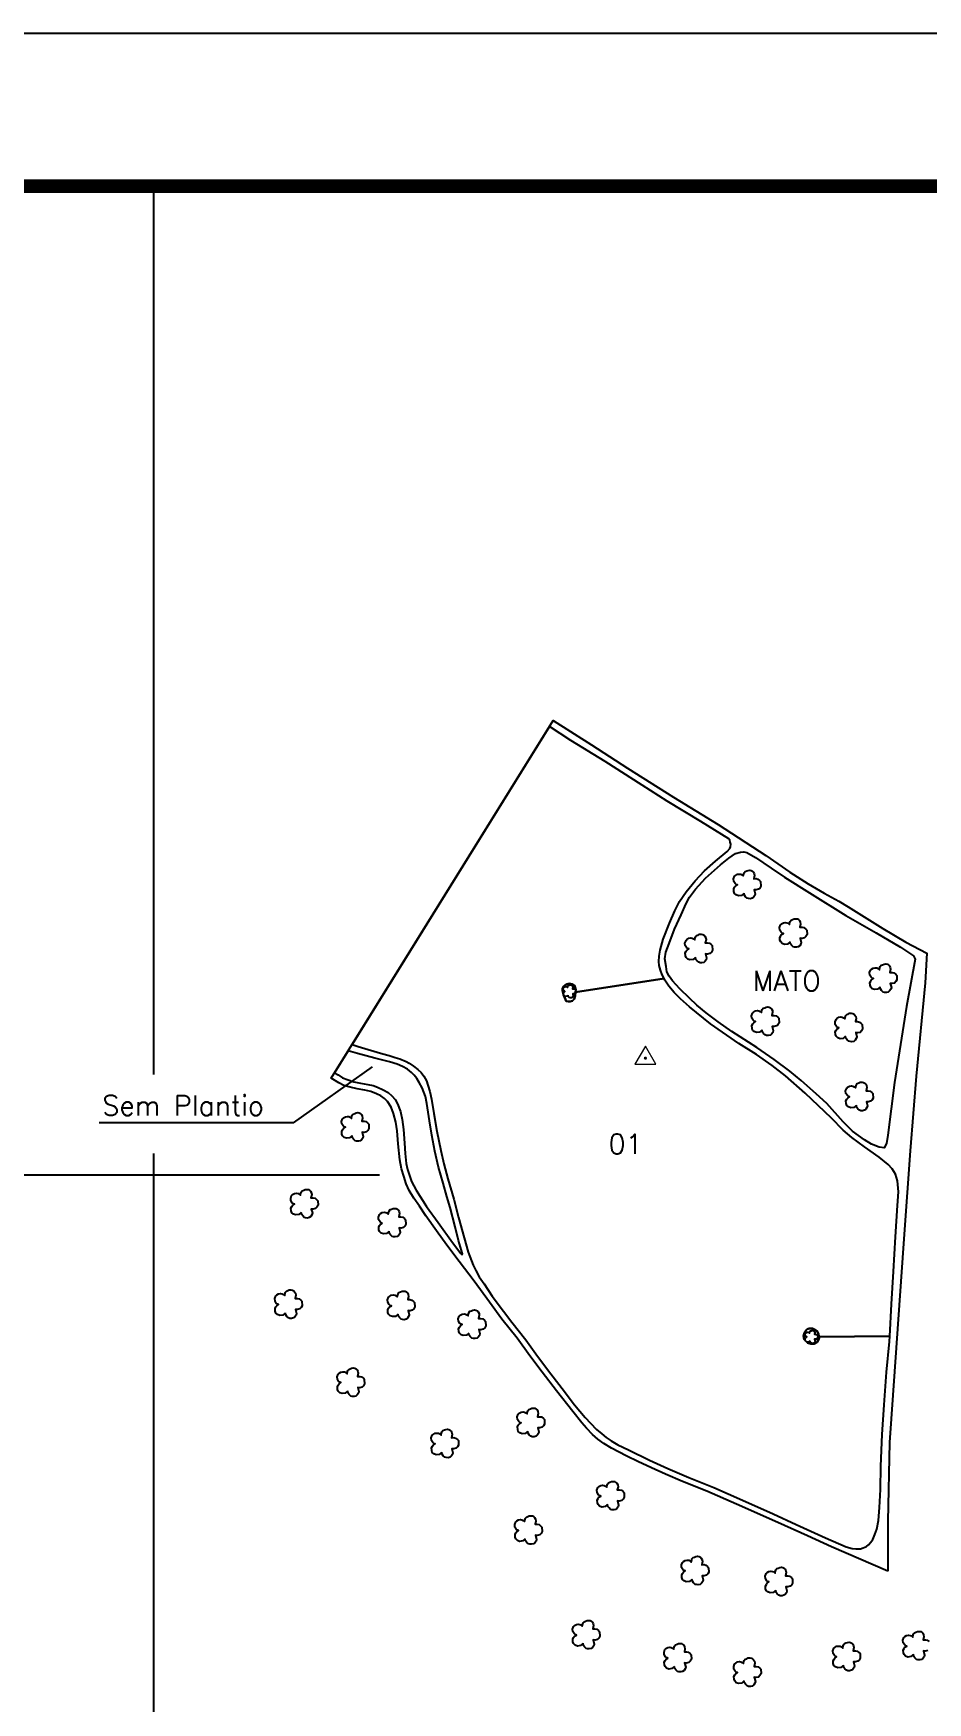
# Model space of a CAD drawing. Extents: x 727942 to 730042, y 7814028 to 7816998.
# Drawn here: x 728571 to 729157, y 7815904 to 7816998 of the extents above; entities that cross this region are included whole.
import ezdxf

# ---------------------------------------------------------------- set-up
doc = ezdxf.new("R2010")
doc.units = 0
doc.header["$MEASUREMENT"] = 0
doc.linetypes.add('CONTINUO', pattern=[0])
doc.linetypes.add('LIN0', pattern=[0])
for name, color, linetype in [('01140001346', 1, 'Continuous'), ('01140001346001', 5, 'Continuous'), ('_SIMBOLO ARVORE', 118, 'Continuous'), ('ARVORES', 3, 'Continuous'), ('MARGEM', 5, 'Continuous'), ('MATO', 3, 'Continuous'), ('SEM PLANTIO', 30, 'Continuous'), ('TEXTO', 7, 'Continuous'), ('TEXTO_NUN_TAL', 7, 'Continuous')]:
    doc.layers.add(name, color=color, linetype=linetype)
doc.layers.add('TEXTO_DIVERSOS', color=7, linetype='Continuous', lineweight=5)
doc.styles.add('Simplex', font='simplex.shx')

msp = doc.modelspace()

# ---------------------------------------------------------------- linework, layer by layer
at = {"color": 8}
for p, q in [((728650, 7816315.9), (728650, 7816897.6)), ((728650, 7814933.3), (728650, 7816264.1)), ((728041.6, 7816250), (728797.8, 7816250))]:
    msp.add_line(p, q, dxfattribs=at)
msp.add_lwpolyline([(728793, 7816320.9), (728741.2, 7816284.2), (728614.3, 7816284.2)])
at = {"layer": '01140001346'}
msp.add_lwpolyline([(729130.5, 7815990.6), (729093.6, 7816006.5), (729077.9, 7816013.6), (729058.6, 7816022.4), (729031.4, 7816034.5), (729012, 7816043), (728996.2, 7816049.3), (728984.9, 7816054), (728975.7, 7816058.3), (728966.8, 7816062.4), (728959.6, 7816065.9), (728954.3, 7816068.6), (728949.7, 7816071.1), (728944.6, 7816074.2), (728940.7, 7816077), (728937.1, 7816080.1), (728933.2, 7816084.1), (728930.1, 7816087.6), (728924.2, 7816095.1), (728913.6, 7816108.6), (728904.3, 7816120.9), (728896.1, 7816131.6), (728887.8, 7816143.1), (728877.8, 7816155.5), (728869.8, 7816166.8), (728859.7, 7816180.5), (728850, 7816193.4), (728841.9, 7816204), (728835, 7816213.5), (728828.1, 7816223.2), (728823.9, 7816229.6), (728820.3, 7816234.8), (728817.2, 7816239.9), (728815.2, 7816244.2), (728813.6, 7816249.3), (728812.2, 7816254.1), (728811.1, 7816260), (728810, 7816270.4), (728809.3, 7816278.8), (728808.4, 7816284.6), (728806.9, 7816290.3), (728805.4, 7816294.5), (728803, 7816298.2), (728801.1, 7816300), (728798.6, 7816301.8), (728795.7, 7816303.2), (728792.1, 7816304.6), (728788.2, 7816305.5), (728783.1, 7816306.3), (728778.6, 7816307.4), (728774.5, 7816308.7), (728771.1, 7816310.4), (728766.1, 7816313.3), (728911.4, 7816547.7), (728936.6, 7816531.7), (728960, 7816516.4), (728990.3, 7816497.4), (729019.5, 7816479.5), (729050.6, 7816459.3), (729066.3, 7816448.4), (729078.4, 7816440.6), (729088.9, 7816434.5), (729098.5, 7816429.4), (729104.6, 7816425.6), (729127.3, 7816411.4), (729142.2, 7816402.4), (729156.1, 7816395.2), (729155, 7816375.8), (729149.1, 7816314.6), (729145.1, 7816265.8), (729141.1, 7816211.3), (729131.7, 7816074.9), (729130.6, 7816023.2)], close=True, dxfattribs=at)
at = {"layer": '01140001346001'}
msp.add_lwpolyline([(729136.9, 7816230), (729137.4, 7816239), (729136.9, 7816246.2), (729135.6, 7816250.6), (729133.3, 7816254), (729130.8, 7816256.8), (729124.8, 7816261.7), (729115.3, 7816268.5), (729106.9, 7816274.6), (729101.2, 7816279.4), (729093.7, 7816287.2), (729076.5, 7816303.6), (729063.6, 7816314.9), (729054.7, 7816321.7), (729044.5, 7816328.8), (729033, 7816336.2), (729014.5, 7816348.9), (729000.7, 7816360.1), (728994.8, 7816365.3), (728990.6, 7816369.4), (728987.1, 7816373.7), (728984.5, 7816377.6), (728984, 7816378.6), (728926.1, 7816369.7), (728925.8, 7816367.3), (728925.2, 7816365.2), (728924, 7816364), (728922.6, 7816363.7), (728921.3, 7816363.6), (728920, 7816363.9), (728919.4, 7816364.9), (728918.2, 7816368), (728917.5, 7816370.5), (728917.6, 7816372.1), (728918.3, 7816373.4), (728920.2, 7816374.9), (728921.9, 7816375.4), (728924.1, 7816374.9), (728925.4, 7816374.1), (728925.9, 7816372.8), (728926.2, 7816371.2), (728926.1, 7816369.9), (728926.1, 7816369.7), (728984, 7816378.6), (728982.8, 7816381.1), (728981.6, 7816384.1), (728980.8, 7816387.2), (728980.6, 7816389.8), (728980.8, 7816393.4), (728981.4, 7816397.3), (728983.5, 7816404.4), (728987.5, 7816414.8), (728991.1, 7816422.9), (728994.2, 7816429), (728998.5, 7816435.5), (729004.3, 7816442.7), (729010.4, 7816449.2), (729017.6, 7816455.6), (729025.3, 7816461.9), (729027.1, 7816463.7), (729027.5, 7816464.9), (729027.7, 7816466.6), (729027.3, 7816468), (729027.1, 7816469.2), (729026.4, 7816470.1), (729008.2, 7816481.5), (728986, 7816494.7), (728969.8, 7816505.2), (728945.4, 7816520.7), (728923.1, 7816534.5), (728909, 7816543.7), (728779.9, 7816335.4), (728783.7, 7816334.1), (728790.3, 7816332.1), (728799.9, 7816329.3), (728804.1, 7816328.2), (728808, 7816327), (728811.1, 7816326), (728815.2, 7816324.4), (728817.2, 7816323.3), (728820.1, 7816321.3), (728822.8, 7816319.1), (728825, 7816317), (728826.8, 7816314.7), (728828.5, 7816311.7), (728829.4, 7816308.9), (728830.6, 7816304.6), (728831.7, 7816299.7), (728833.3, 7816290.3), (728835.2, 7816278.6), (728837.8, 7816266), (728839.8, 7816257.2), (728842.5, 7816247.5), (728846.5, 7816234.1), (728849.5, 7816222.2), (728853.2, 7816208.9), (728855.8, 7816199.4), (728859.1, 7816190.9), (728860.8, 7816187.5), (728863.1, 7816183.2), (728866.2, 7816178.6), (728871.5, 7816170.7), (728878.9, 7816160.8), (728884.3, 7816153.7), (728893.6, 7816142), (728900.1, 7816132.9), (728907.7, 7816122.7), (728917.4, 7816110.1), (728925.5, 7816099.4), (728932.3, 7816091.2), (728935.9, 7816087.4), (728939.9, 7816083.4), (728943.2, 7816080.4), (728946.2, 7816078.1), (728949.3, 7816075.9), (728953.8, 7816073.3), (728960.7, 7816069.9), (728974.5, 7816063.3), (728986.5, 7816057.8), (729000.2, 7816051.9), (729016.7, 7816045.4), (729035.4, 7816037.1), (729055.4, 7816028.1), (729070.6, 7816021), (729089.8, 7816012.3), (729103.3, 7816006.4), (729107.2, 7816005.3), (729109.5, 7816005.1), (729112.6, 7816005.2), (729114.4, 7816005.7), (729116.6, 7816006.7), (729117.8, 7816007.8), (729119.2, 7816009.2), (729120.6, 7816011.3), (729122.1, 7816014.6), (729123.4, 7816018.1), (729124.4, 7816023.8), (729125.1, 7816032.3), (729125.6, 7816044), (729126, 7816059.2), (729126.8, 7816080), (729128.1, 7816099.5), (729129.7, 7816120.8), (729131.6, 7816141), (729131.8, 7816144.5), (729085.5, 7816144.1), (729085.6, 7816143.4), (729085.2, 7816142), (729084.2, 7816140.6), (729082.2, 7816139.4), (729080, 7816139.3), (729078, 7816140), (729075.8, 7816142.3), (729075.2, 7816144.6), (729075.8, 7816146.5), (729077, 7816148.4), (729077.6, 7816149), (729079.1, 7816149.5), (729081.2, 7816149.4), (729082.4, 7816148.9), (729084.2, 7816147.6), (729085.1, 7816145.7), (729085.5, 7816144.1), (729131.8, 7816144.5), (729132.9, 7816165.4), (729134.2, 7816186.7), (729135.5, 7816209.5)], close=True, dxfattribs=at)
at = {"layer": '_SIMBOLO ARVORE', "linetype": 'CONTINUO'}
for points in [[(729036.4, 7816434.4, 0), (729034.8, 7816433.1, 0), (729032.7, 7816432.8, 0), (729031.2, 7816433.4, 0), (729030.2, 7816434.4, 0), (729029.8, 7816435.6, 0), (729029.7, 7816437.3, 0), (729030.2, 7816438.4, 0), (729030.8, 7816439.2, 0), (729032, 7816440, 0), (729031.2, 7816440.2, 0), (729030.5, 7816440.9, 0), (729029.6, 7816442.2, 0), (729029.5, 7816443.9, 0), (729030.1, 7816445.6, 0), (729030.8, 7816446.2, 0), (729032, 7816446.9, 0), (729033.2, 7816447.1, 0), (729034.3, 7816447, 0), (729035.1, 7816446.6, 0), (729035.9, 7816445.8, 0), (729036.2, 7816447.3, 0), (729036.4, 7816447.9, 0), (729037.1, 7816448.7, 0), (729038.1, 7816449.1, 0), (729039, 7816449.5, 0), (729040.1, 7816449.6, 0), (729041.1, 7816449.5, 0), (729041.9, 7816449, 0), (729042.5, 7816448.4, 0), (729043.1, 7816447.3, 0), (729043.3, 7816446.1, 0), (729042.8, 7816444, 0), (729044.3, 7816444.1, 0), (729045.5, 7816443.8, 0), (729046.6, 7816442.9, 0), (729047.2, 7816442.1, 0), (729047.4, 7816439.2, 0), (729046.7, 7816437.9, 0), (729045.8, 7816437.1, 0), (729044.3, 7816436.7, 0), (729043, 7816436.8, 0), (729043.7, 7816434.1, 0), (729043.4, 7816433, 0), (729042.6, 7816431.9, 0), (729041.7, 7816431.2, 0), (729040.5, 7816430.9, 0), (729039.3, 7816431, 0), (729038.4, 7816431.2, 0), (729037.4, 7816432.2, 0), (729036.7, 7816433.2, 0), (729036.4, 7816434.5, 0)], [(729066.5, 7816402.6, 0), (729064.9, 7816401.2, 0), (729062.9, 7816401, 0), (729061.4, 7816401.6, 0), (729060.4, 7816402.6, 0), (729059.9, 7816403.8, 0), (729059.8, 7816405.5, 0), (729060.4, 7816406.6, 0), (729061, 7816407.4, 0), (729062.2, 7816408.2, 0), (729061.4, 7816408.4, 0), (729060.7, 7816409.1, 0), (729059.8, 7816410.4, 0), (729059.6, 7816412.1, 0), (729060.3, 7816413.8, 0), (729060.9, 7816414.4, 0), (729062.1, 7816415.1, 0), (729063.4, 7816415.3, 0), (729064.4, 7816415.1, 0), (729065.2, 7816414.8, 0), (729066.1, 7816414, 0), (729066.4, 7816415.5, 0), (729066.6, 7816416.1, 0), (729067.2, 7816416.9, 0), (729068.2, 7816417.3, 0), (729069.2, 7816417.7, 0), (729070.2, 7816417.8, 0), (729071.3, 7816417.7, 0), (729072.1, 7816417.2, 0), (729072.7, 7816416.6, 0), (729073.2, 7816415.5, 0), (729073.4, 7816414.3, 0), (729072.9, 7816412.2, 0), (729074.4, 7816412.2, 0), (729075.6, 7816412, 0), (729076.8, 7816411, 0), (729077.4, 7816410.3, 0), (729077.6, 7816407.4, 0), (729076.9, 7816406.1, 0), (729075.9, 7816405.3, 0), (729074.5, 7816404.9, 0), (729073.2, 7816405, 0), (729073.8, 7816402.3, 0), (729073.5, 7816401.2, 0), (729072.8, 7816400.1, 0), (729071.9, 7816399.4, 0), (729070.7, 7816399.1, 0), (729069.5, 7816399.2, 0), (729068.6, 7816399.4, 0), (729067.5, 7816400.4, 0), (729066.8, 7816401.3, 0), (729066.6, 7816402.7, 0)], [(729004.6, 7816392.5, 0), (729003, 7816391.1, 0), (729001, 7816390.9, 0), (728999.5, 7816391.4, 0), (728998.5, 7816392.5, 0), (728998, 7816393.6, 0), (728997.9, 7816395.4, 0), (728998.5, 7816396.5, 0), (728999.1, 7816397.3, 0), (729000.3, 7816398.1, 0), (728999.5, 7816398.3, 0), (728998.8, 7816398.9, 0), (728997.9, 7816400.3, 0), (728997.7, 7816401.9, 0), (728998.4, 7816403.6, 0), (728999, 7816404.2, 0), (729000.2, 7816405, 0), (729001.5, 7816405.2, 0), (729002.5, 7816405, 0), (729003.3, 7816404.6, 0), (729004.2, 7816403.9, 0), (729004.4, 7816405.4, 0), (729004.7, 7816405.9, 0), (729005.3, 7816406.8, 0), (729006.3, 7816407.1, 0), (729007.3, 7816407.6, 0), (729008.3, 7816407.7, 0), (729009.3, 7816407.5, 0), (729010.2, 7816407.1, 0), (729010.8, 7816406.4, 0), (729011.3, 7816405.4, 0), (729011.5, 7816404.2, 0), (729011, 7816402.1, 0), (729012.5, 7816402.1, 0), (729013.7, 7816401.8, 0), (729014.9, 7816400.9, 0), (729015.5, 7816400.2, 0), (729015.7, 7816397.3, 0), (729015, 7816396, 0), (729014, 7816395.1, 0), (729012.5, 7816394.7, 0), (729011.2, 7816394.9, 0), (729011.9, 7816392.2, 0), (729011.6, 7816391, 0), (729010.8, 7816389.9, 0), (729010, 7816389.2, 0), (729008.8, 7816388.9, 0), (729007.6, 7816389, 0), (729006.7, 7816389.3, 0), (729005.6, 7816390.3, 0), (729004.9, 7816391.2, 0), (729004.7, 7816392.6, 0)], [(729125.5, 7816373, 0), (729123.8, 7816371.7, 0), (729121.8, 7816371.4, 0), (729120.3, 7816372, 0), (729119.3, 7816373, 0), (729118.9, 7816374.2, 0), (729118.7, 7816375.9, 0), (729119.3, 7816377, 0), (729119.9, 7816377.8, 0), (729121.1, 7816378.6, 0), (729120.3, 7816378.9, 0), (729119.6, 7816379.5, 0), (729118.7, 7816380.9, 0), (729118.6, 7816382.5, 0), (729119.2, 7816384.2, 0), (729119.8, 7816384.8, 0), (729121, 7816385.5, 0), (729122.3, 7816385.7, 0), (729123.3, 7816385.6, 0), (729124.1, 7816385.2, 0), (729125, 7816384.4, 0), (729125.3, 7816385.9, 0), (729125.5, 7816386.5, 0), (729126.2, 7816387.3, 0), (729127.1, 7816387.7, 0), (729128.1, 7816388.1, 0), (729129.2, 7816388.2, 0), (729130.2, 7816388.1, 0), (729131, 7816387.6, 0), (729131.6, 7816387, 0), (729132.1, 7816385.9, 0), (729132.3, 7816384.7, 0), (729131.9, 7816382.7, 0), (729133.3, 7816382.7, 0), (729134.5, 7816382.4, 0), (729135.7, 7816381.5, 0), (729136.3, 7816380.7, 0), (729136.5, 7816377.9, 0), (729135.8, 7816376.6, 0), (729134.9, 7816375.7, 0), (729133.4, 7816375.3, 0), (729132.1, 7816375.4, 0), (729132.8, 7816372.7, 0), (729132.4, 7816371.6, 0), (729131.7, 7816370.5, 0), (729130.8, 7816369.8, 0), (729129.6, 7816369.5, 0), (729128.4, 7816369.6, 0), (729127.5, 7816369.8, 0), (729126.4, 7816370.9, 0), (729125.7, 7816371.8, 0), (729125.5, 7816373.2, 0)], [(728921.1, 7816367.6, 0), (728920.4, 7816367, 0), (728919.4, 7816366.9, 0), (728918.8, 7816367.2, 0), (728918.3, 7816367.6, 0), (728918.1, 7816368.2, 0), (728918.1, 7816368.9, 0), (728918.3, 7816369.4, 0), (728918.6, 7816369.8, 0), (728919.1, 7816370.2, 0), (728918.8, 7816370.3, 0), (728918.4, 7816370.6, 0), (728918, 7816371.2, 0), (728918, 7816371.9, 0), (728918.3, 7816372.7, 0), (728918.6, 7816373, 0), (728919.1, 7816373.3, 0), (728919.7, 7816373.4, 0), (728920.2, 7816373.4, 0), (728920.5, 7816373.2, 0), (728920.9, 7816372.8, 0), (728921, 7816373.5, 0), (728921.1, 7816373.8, 0), (728921.4, 7816374.2, 0), (728921.9, 7816374.3, 0), (728922.3, 7816374.5, 0), (728922.8, 7816374.6, 0), (728923.3, 7816374.5, 0), (728923.7, 7816374.3, 0), (728923.9, 7816374, 0), (728924.2, 7816373.5, 0), (728924.3, 7816373, 0), (728924.1, 7816372, 0), (728924.7, 7816372, 0), (728925.3, 7816371.9, 0), (728925.8, 7816371.5, 0), (728926.1, 7816371.2, 0), (728926.2, 7816369.8, 0), (728925.9, 7816369.2, 0), (728925.4, 7816368.8, 0), (728924.7, 7816368.7, 0), (728924.2, 7816368.7, 0), (728924.5, 7816367.5, 0), (728924.3, 7816367, 0), (728924, 7816366.5, 0), (728923.6, 7816366.1, 0), (728923, 7816366, 0), (728922.5, 7816366, 0), (728922, 7816366.2, 0), (728921.6, 7816366.6, 0), (728921.3, 7816367, 0), (728921.2, 7816367.7, 0)], [(729048.2, 7816344.9, 0), (729046.6, 7816343.5, 0), (729044.6, 7816343.3, 0), (729043.1, 7816343.9, 0), (729042, 7816344.9, 0), (729041.6, 7816346, 0), (729041.5, 7816347.8, 0), (729042.1, 7816348.9, 0), (729042.7, 7816349.7, 0), (729043.8, 7816350.5, 0), (729043.1, 7816350.7, 0), (729042.3, 7816351.3, 0), (729041.5, 7816352.7, 0), (729041.3, 7816354.3, 0), (729041.9, 7816356, 0), (729042.6, 7816356.7, 0), (729043.8, 7816357.4, 0), (729045.1, 7816357.6, 0), (729046.1, 7816357.4, 0), (729046.9, 7816357, 0), (729047.8, 7816356.3, 0), (729048, 7816357.8, 0), (729048.3, 7816358.4, 0), (729048.9, 7816359.2, 0), (729049.9, 7816359.5, 0), (729050.8, 7816360, 0), (729051.9, 7816360.1, 0), (729052.9, 7816359.9, 0), (729053.8, 7816359.5, 0), (729054.4, 7816358.8, 0), (729054.9, 7816357.8, 0), (729055.1, 7816356.6, 0), (729054.6, 7816354.5, 0), (729056.1, 7816354.5, 0), (729057.3, 7816354.2, 0), (729058.5, 7816353.3, 0), (729059.1, 7816352.6, 0), (729059.3, 7816349.7, 0), (729058.5, 7816348.4, 0), (729057.6, 7816347.6, 0), (729056.1, 7816347.2, 0), (729054.8, 7816347.3, 0), (729055.5, 7816344.6, 0), (729055.2, 7816343.4, 0), (729054.4, 7816342.3, 0), (729053.6, 7816341.6, 0), (729052.4, 7816341.3, 0), (729051.1, 7816341.4, 0), (729050.2, 7816341.7, 0), (729049.2, 7816342.7, 0), (729048.5, 7816343.6, 0), (729048.3, 7816345, 0)], [(729102.9, 7816340.8, 0), (729101.2, 7816339.4, 0), (729099.2, 7816339.2, 0), (729097.7, 7816339.7, 0), (729096.7, 7816340.8, 0), (729096.3, 7816341.9, 0), (729096.1, 7816343.7, 0), (729096.7, 7816344.8, 0), (729097.3, 7816345.6, 0), (729098.5, 7816346.4, 0), (729097.7, 7816346.6, 0), (729097, 7816347.2, 0), (729096.1, 7816348.6, 0), (729096, 7816350.2, 0), (729096.6, 7816351.9, 0), (729097.2, 7816352.5, 0), (729098.5, 7816353.3, 0), (729099.7, 7816353.5, 0), (729100.7, 7816353.3, 0), (729101.5, 7816352.9, 0), (729102.4, 7816352.2, 0), (729102.7, 7816353.7, 0), (729102.9, 7816354.2, 0), (729103.6, 7816355.1, 0), (729104.5, 7816355.4, 0), (729105.5, 7816355.9, 0), (729106.6, 7816356, 0), (729107.6, 7816355.8, 0), (729108.4, 7816355.4, 0), (729109, 7816354.7, 0), (729109.5, 7816353.7, 0), (729109.8, 7816352.5, 0), (729109.3, 7816350.4, 0), (729110.7, 7816350.4, 0), (729111.9, 7816350.1, 0), (729113.1, 7816349.2, 0), (729113.7, 7816348.5, 0), (729113.9, 7816345.6, 0), (729113.2, 7816344.3, 0), (729112.3, 7816343.4, 0), (729110.8, 7816343, 0), (729109.5, 7816343.2, 0), (729110.2, 7816340.5, 0), (729109.8, 7816339.3, 0), (729109.1, 7816338.2, 0), (729108.2, 7816337.5, 0), (729107, 7816337.2, 0), (729105.8, 7816337.3, 0), (729104.9, 7816337.6, 0), (729103.8, 7816338.6, 0), (729103.1, 7816339.5, 0), (729102.9, 7816340.9, 0)], [(729109.9, 7816295.6, 0), (729108.2, 7816294.2, 0), (729106.2, 7816294, 0), (729104.7, 7816294.6, 0), (729103.7, 7816295.6, 0), (729103.3, 7816296.8, 0), (729103.1, 7816298.5, 0), (729103.7, 7816299.6, 0), (729104.3, 7816300.4, 0), (729105.5, 7816301.2, 0), (729104.7, 7816301.4, 0), (729104, 7816302, 0), (729103.1, 7816303.4, 0), (729102.9, 7816305.1, 0), (729103.6, 7816306.8, 0), (729104.2, 7816307.4, 0), (729105.4, 7816308.1, 0), (729106.7, 7816308.3, 0), (729107.7, 7816308.1, 0), (729108.5, 7816307.8, 0), (729109.4, 7816307, 0), (729109.7, 7816308.5, 0), (729109.9, 7816309.1, 0), (729110.5, 7816309.9, 0), (729111.5, 7816310.3, 0), (729112.5, 7816310.7, 0), (729113.6, 7816310.8, 0), (729114.6, 7816310.6, 0), (729115.4, 7816310.2, 0), (729116, 7816309.5, 0), (729116.5, 7816308.5, 0), (729116.7, 7816307.3, 0), (729116.3, 7816305.2, 0), (729117.7, 7816305.2, 0), (729118.9, 7816304.9, 0), (729120.1, 7816304, 0), (729120.7, 7816303.3, 0), (729120.9, 7816300.4, 0), (729120.2, 7816299.1, 0), (729119.2, 7816298.3, 0), (729117.8, 7816297.9, 0), (729116.5, 7816298, 0), (729117.2, 7816295.3, 0), (729116.8, 7816294.1, 0), (729116.1, 7816293.1, 0), (729115.2, 7816292.4, 0), (729114, 7816292.1, 0), (729112.8, 7816292.1, 0), (729111.9, 7816292.4, 0), (729110.8, 7816293.4, 0), (729110.1, 7816294.3, 0), (729109.9, 7816295.7, 0)], [(728779.8, 7816275.6, 0), (728778.2, 7816274.3, 0), (728776.1, 7816274, 0), (728774.7, 7816274.6, 0), (728773.6, 7816275.6, 0), (728773.2, 7816276.8, 0), (728773.1, 7816278.5, 0), (728773.6, 7816279.6, 0), (728774.2, 7816280.4, 0), (728775.4, 7816281.2, 0), (728774.7, 7816281.4, 0), (728773.9, 7816282.1, 0), (728773.1, 7816283.4, 0), (728772.9, 7816285.1, 0), (728773.5, 7816286.8, 0), (728774.2, 7816287.4, 0), (728775.4, 7816288.1, 0), (728776.7, 7816288.3, 0), (728777.7, 7816288.2, 0), (728778.5, 7816287.8, 0), (728779.4, 7816287, 0), (728779.6, 7816288.5, 0), (728779.8, 7816289.1, 0), (728780.5, 7816289.9, 0), (728781.5, 7816290.3, 0), (728782.4, 7816290.7, 0), (728783.5, 7816290.8, 0), (728784.5, 7816290.7, 0), (728785.3, 7816290.2, 0), (728785.9, 7816289.6, 0), (728786.5, 7816288.5, 0), (728786.7, 7816287.3, 0), (728786.2, 7816285.2, 0), (728787.7, 7816285.3, 0), (728788.9, 7816285, 0), (728790, 7816284.1, 0), (728790.7, 7816283.3, 0), (728790.8, 7816280.4, 0), (728790.1, 7816279.2, 0), (728789.2, 7816278.3, 0), (728787.7, 7816277.9, 0), (728786.4, 7816278, 0), (728787.1, 7816275.3, 0), (728786.8, 7816274.2, 0), (728786, 7816273.1, 0), (728785.2, 7816272.4, 0), (728783.9, 7816272.1, 0), (728782.7, 7816272.2, 0), (728781.8, 7816272.4, 0), (728780.8, 7816273.4, 0), (728780.1, 7816274.4, 0), (728779.9, 7816275.8, 0)], [(728746.5, 7816225.4, 0), (728744.9, 7816224, 0), (728742.8, 7816223.8, 0), (728741.4, 7816224.3, 0), (728740.3, 7816225.3, 0), (728739.9, 7816226.5, 0), (728739.8, 7816228.2, 0), (728740.3, 7816229.3, 0), (728740.9, 7816230.1, 0), (728742.1, 7816230.9, 0), (728741.4, 7816231.2, 0), (728740.6, 7816231.8, 0), (728739.7, 7816233.2, 0), (728739.6, 7816234.8, 0), (728740.2, 7816236.5, 0), (728740.9, 7816237.1, 0), (728742.1, 7816237.9, 0), (728743.4, 7816238, 0), (728744.4, 7816237.9, 0), (728745.2, 7816237.5, 0), (728746, 7816236.7, 0), (728746.3, 7816238.2, 0), (728746.5, 7816238.8, 0), (728747.2, 7816239.7, 0), (728748.2, 7816240, 0), (728749.1, 7816240.4, 0), (728750.2, 7816240.5, 0), (728751.2, 7816240.4, 0), (728752, 7816240, 0), (728752.6, 7816239.3, 0), (728753.2, 7816238.2, 0), (728753.4, 7816237.1, 0), (728752.9, 7816235, 0), (728754.4, 7816235, 0), (728755.6, 7816234.7, 0), (728756.7, 7816233.8, 0), (728757.4, 7816233.1, 0), (728757.5, 7816230.2, 0), (728756.8, 7816228.9, 0), (728755.9, 7816228, 0), (728754.4, 7816227.6, 0), (728753.1, 7816227.7, 0), (728753.8, 7816225.1, 0), (728753.5, 7816223.9, 0), (728752.7, 7816222.8, 0), (728751.8, 7816222.1, 0), (728750.6, 7816221.8, 0), (728749.4, 7816221.9, 0), (728748.5, 7816222.2, 0), (728747.5, 7816223.2, 0), (728746.8, 7816224.1, 0), (728746.5, 7816225.5, 0)], [(728804, 7816212.9, 0), (728802.4, 7816211.6, 0), (728800.3, 7816211.4, 0), (728798.8, 7816211.9, 0), (728797.8, 7816212.9, 0), (728797.4, 7816214.1, 0), (728797.3, 7816215.8, 0), (728797.8, 7816216.9, 0), (728798.4, 7816217.7, 0), (728799.6, 7816218.5, 0), (728798.8, 7816218.8, 0), (728798.1, 7816219.4, 0), (728797.2, 7816220.8, 0), (728797.1, 7816222.4, 0), (728797.7, 7816224.1, 0), (728798.4, 7816224.7, 0), (728799.6, 7816225.5, 0), (728800.8, 7816225.6, 0), (728801.8, 7816225.5, 0), (728802.6, 7816225.1, 0), (728803.5, 7816224.3, 0), (728803.8, 7816225.8, 0), (728804, 7816226.4, 0), (728804.7, 7816227.3, 0), (728805.6, 7816227.6, 0), (728806.6, 7816228, 0), (728807.7, 7816228.1, 0), (728808.7, 7816228, 0), (728809.5, 7816227.6, 0), (728810.1, 7816226.9, 0), (728810.7, 7816225.8, 0), (728810.9, 7816224.7, 0), (728810.4, 7816222.6, 0), (728811.8, 7816222.6, 0), (728813.1, 7816222.3, 0), (728814.2, 7816221.4, 0), (728814.8, 7816220.7, 0), (728815, 7816217.8, 0), (728814.3, 7816216.5, 0), (728813.4, 7816215.6, 0), (728811.9, 7816215.2, 0), (728810.6, 7816215.3, 0), (728811.3, 7816212.6, 0), (728811, 7816211.5, 0), (728810.2, 7816210.4, 0), (728809.3, 7816209.7, 0), (728808.1, 7816209.4, 0), (728806.9, 7816209.5, 0), (728806, 7816209.7, 0), (728805, 7816210.8, 0), (728804.2, 7816211.7, 0), (728804, 7816213.1, 0)], [(728736.1, 7816159.6, 0), (728734.5, 7816158.2, 0), (728732.4, 7816158, 0), (728731, 7816158.6, 0), (728729.9, 7816159.6, 0), (728729.5, 7816160.8, 0), (728729.4, 7816162.5, 0), (728729.9, 7816163.6, 0), (728730.5, 7816164.4, 0), (728731.7, 7816165.2, 0), (728731, 7816165.4, 0), (728730.2, 7816166, 0), (728729.4, 7816167.4, 0), (728729.2, 7816169.1, 0), (728729.8, 7816170.8, 0), (728730.5, 7816171.4, 0), (728731.7, 7816172.1, 0), (728733, 7816172.3, 0), (728734, 7816172.1, 0), (728734.8, 7816171.8, 0), (728735.7, 7816171, 0), (728735.9, 7816172.5, 0), (728736.1, 7816173.1, 0), (728736.8, 7816173.9, 0), (728737.8, 7816174.3, 0), (728738.7, 7816174.7, 0), (728739.8, 7816174.8, 0), (728740.8, 7816174.6, 0), (728741.6, 7816174.2, 0), (728742.2, 7816173.5, 0), (728742.8, 7816172.5, 0), (728743, 7816171.3, 0), (728742.5, 7816169.2, 0), (728744, 7816169.2, 0), (728745.2, 7816168.9, 0), (728746.3, 7816168, 0), (728747, 7816167.3, 0), (728747.1, 7816164.4, 0), (728746.4, 7816163.1, 0), (728745.5, 7816162.3, 0), (728744, 7816161.9, 0), (728742.7, 7816162, 0), (728743.4, 7816159.3, 0), (728743.1, 7816158.1, 0), (728742.3, 7816157, 0), (728741.5, 7816156.4, 0), (728740.2, 7816156.1, 0), (728739, 7816156.1, 0), (728738.1, 7816156.4, 0), (728737.1, 7816157.4, 0), (728736.4, 7816158.3, 0), (728736.2, 7816159.7, 0)], [(728809.9, 7816158.8, 0), (728808.2, 7816157.4, 0), (728806.2, 7816157.2, 0), (728804.7, 7816157.7, 0), (728803.7, 7816158.8, 0), (728803.3, 7816159.9, 0), (728803.1, 7816161.7, 0), (728803.7, 7816162.7, 0), (728804.3, 7816163.6, 0), (728805.5, 7816164.4, 0), (728804.7, 7816164.6, 0), (728804, 7816165.2, 0), (728803.1, 7816166.6, 0), (728802.9, 7816168.2, 0), (728803.6, 7816169.9, 0), (728804.2, 7816170.5, 0), (728805.4, 7816171.3, 0), (728806.7, 7816171.4, 0), (728807.7, 7816171.3, 0), (728808.5, 7816170.9, 0), (728809.4, 7816170.2, 0), (728809.7, 7816171.6, 0), (728809.9, 7816172.2, 0), (728810.5, 7816173.1, 0), (728811.5, 7816173.4, 0), (728812.5, 7816173.9, 0), (728813.5, 7816174, 0), (728814.6, 7816173.8, 0), (728815.4, 7816173.4, 0), (728816, 7816172.7, 0), (728816.5, 7816171.7, 0), (728816.7, 7816170.5, 0), (728816.3, 7816168.4, 0), (728817.7, 7816168.4, 0), (728818.9, 7816168.1, 0), (728820.1, 7816167.2, 0), (728820.7, 7816166.5, 0), (728820.9, 7816163.6, 0), (728820.2, 7816162.3, 0), (728819.2, 7816161.4, 0), (728817.8, 7816161, 0), (728816.5, 7816161.2, 0), (728817.2, 7816158.5, 0), (728816.8, 7816157.3, 0), (728816.1, 7816156.2, 0), (728815.2, 7816155.5, 0), (728814, 7816155.2, 0), (728812.8, 7816155.3, 0), (728811.9, 7816155.6, 0), (728810.8, 7816156.6, 0), (728810.1, 7816157.5, 0), (728809.9, 7816158.9, 0)], [(728856.2, 7816146.4, 0), (728854.6, 7816145, 0), (728852.6, 7816144.8, 0), (728851.1, 7816145.3, 0), (728850.1, 7816146.4, 0), (728849.6, 7816147.5, 0), (728849.5, 7816149.3, 0), (728850.1, 7816150.3, 0), (728850.7, 7816151.2, 0), (728851.8, 7816152, 0), (728851.1, 7816152.2, 0), (728850.4, 7816152.8, 0), (728849.5, 7816154.2, 0), (728849.3, 7816155.8, 0), (728850, 7816157.5, 0), (728850.6, 7816158.1, 0), (728851.8, 7816158.9, 0), (728853.1, 7816159, 0), (728854.1, 7816158.9, 0), (728854.9, 7816158.5, 0), (728855.8, 7816157.7, 0), (728856, 7816159.2, 0), (728856.3, 7816159.8, 0), (728856.9, 7816160.7, 0), (728857.9, 7816161, 0), (728858.9, 7816161.5, 0), (728859.9, 7816161.6, 0), (728860.9, 7816161.4, 0), (728861.8, 7816161, 0), (728862.4, 7816160.3, 0), (728862.9, 7816159.3, 0), (728863.1, 7816158.1, 0), (728862.6, 7816156, 0), (728864.1, 7816156, 0), (728865.3, 7816155.7, 0), (728866.5, 7816154.8, 0), (728867.1, 7816154.1, 0), (728867.3, 7816151.2, 0), (728866.6, 7816149.9, 0), (728865.6, 7816149, 0), (728864.1, 7816148.6, 0), (728862.8, 7816148.8, 0), (728863.5, 7816146.1, 0), (728863.2, 7816144.9, 0), (728862.4, 7816143.8, 0), (728861.6, 7816143.1, 0), (728860.4, 7816142.8, 0), (728859.2, 7816142.9, 0), (728858.2, 7816143.2, 0), (728857.2, 7816144.2, 0), (728856.5, 7816145.1, 0), (728856.3, 7816146.5, 0)], [(729079.5, 7816141.3, 0), (729078.8, 7816140.7, 0), (729077.9, 7816140.6, 0), (729077.2, 7816140.8, 0), (729076.7, 7816141.3, 0), (729076.5, 7816141.8, 0), (729076.5, 7816142.6, 0), (729076.7, 7816143.1, 0), (729077, 7816143.5, 0), (729077.5, 7816143.9, 0), (729077.2, 7816144, 0), (729076.9, 7816144.3, 0), (729076.5, 7816144.9, 0), (729076.4, 7816145.6, 0), (729076.7, 7816146.4, 0), (729077, 7816146.7, 0), (729077.5, 7816147, 0), (729078.1, 7816147.1, 0), (729078.6, 7816147, 0), (729078.9, 7816146.9, 0), (729079.3, 7816146.5, 0), (729079.5, 7816147.2, 0), (729079.6, 7816147.5, 0), (729079.9, 7816147.9, 0), (729080.3, 7816148, 0), (729080.7, 7816148.2, 0), (729081.2, 7816148.3, 0), (729081.7, 7816148.2, 0), (729082.1, 7816148, 0), (729082.4, 7816147.7, 0), (729082.6, 7816147.2, 0), (729082.7, 7816146.7, 0), (729082.5, 7816145.7, 0), (729083.1, 7816145.7, 0), (729083.7, 7816145.6, 0), (729084.2, 7816145.2, 0), (729084.5, 7816144.8, 0), (729084.6, 7816143.5, 0), (729084.3, 7816142.9, 0), (729083.8, 7816142.5, 0), (729083.2, 7816142.4, 0), (729082.6, 7816142.4, 0), (729082.9, 7816141.2, 0), (729082.7, 7816140.7, 0), (729082.4, 7816140.1, 0), (729082, 7816139.8, 0), (729081.4, 7816139.7, 0), (729080.9, 7816139.7, 0), (729080.5, 7816139.9, 0), (729080, 7816140.3, 0), (729079.7, 7816140.7, 0), (729079.6, 7816141.4, 0)], [(728776.9, 7816108.4, 0), (728775.3, 7816107.1, 0), (728773.3, 7816106.8, 0), (728771.8, 7816107.4, 0), (728770.8, 7816108.4, 0), (728770.3, 7816109.6, 0), (728770.2, 7816111.3, 0), (728770.8, 7816112.4, 0), (728771.4, 7816113.2, 0), (728772.5, 7816114, 0), (728771.8, 7816114.3, 0), (728771, 7816114.9, 0), (728770.2, 7816116.2, 0), (728770, 7816117.9, 0), (728770.6, 7816119.6, 0), (728771.3, 7816120.2, 0), (728772.5, 7816120.9, 0), (728773.8, 7816121.1, 0), (728774.8, 7816121, 0), (728775.6, 7816120.6, 0), (728776.5, 7816119.8, 0), (728776.7, 7816121.3, 0), (728777, 7816121.9, 0), (728777.6, 7816122.7, 0), (728778.6, 7816123.1, 0), (728779.5, 7816123.5, 0), (728780.6, 7816123.6, 0), (728781.6, 7816123.5, 0), (728782.5, 7816123, 0), (728783.1, 7816122.4, 0), (728783.6, 7816121.3, 0), (728783.8, 7816120.1, 0), (728783.3, 7816118, 0), (728784.8, 7816118.1, 0), (728786, 7816117.8, 0), (728787.2, 7816116.9, 0), (728787.8, 7816116.1, 0), (728788, 7816113.3, 0), (728787.3, 7816112, 0), (728786.3, 7816111.1, 0), (728784.8, 7816110.7, 0), (728783.5, 7816110.8, 0), (728784.2, 7816108.1, 0), (728783.9, 7816107, 0), (728783.1, 7816105.9, 0), (728782.3, 7816105.2, 0), (728781.1, 7816104.9, 0), (728779.9, 7816105, 0), (728778.9, 7816105.2, 0), (728777.9, 7816106.2, 0), (728777.2, 7816107.2, 0), (728777, 7816108.6, 0)], [(728894.8, 7816082.1, 0), (728893.2, 7816080.7, 0), (728891.1, 7816080.5, 0), (728889.7, 7816081.1, 0), (728888.6, 7816082.1, 0), (728888.2, 7816083.3, 0), (728888.1, 7816085, 0), (728888.6, 7816086.1, 0), (728889.2, 7816086.9, 0), (728890.4, 7816087.7, 0), (728889.7, 7816087.9, 0), (728888.9, 7816088.5, 0), (728888.1, 7816089.9, 0), (728887.9, 7816091.6, 0), (728888.5, 7816093.3, 0), (728889.2, 7816093.9, 0), (728890.4, 7816094.6, 0), (728891.7, 7816094.8, 0), (728892.7, 7816094.6, 0), (728893.5, 7816094.3, 0), (728894.4, 7816093.5, 0), (728894.6, 7816095, 0), (728894.8, 7816095.6, 0), (728895.5, 7816096.4, 0), (728896.5, 7816096.8, 0), (728897.4, 7816097.2, 0), (728898.5, 7816097.3, 0), (728899.5, 7816097.2, 0), (728900.3, 7816096.7, 0), (728900.9, 7816096.1, 0), (728901.5, 7816095, 0), (728901.7, 7816093.8, 0), (728901.2, 7816091.7, 0), (728902.7, 7816091.7, 0), (728903.9, 7816091.5, 0), (728905, 7816090.5, 0), (728905.7, 7816089.8, 0), (728905.8, 7816086.9, 0), (728905.1, 7816085.6, 0), (728904.2, 7816084.8, 0), (728902.7, 7816084.4, 0), (728901.4, 7816084.5, 0), (728902.1, 7816081.8, 0), (728901.8, 7816080.7, 0), (728901, 7816079.6, 0), (728900.2, 7816078.9, 0), (728898.9, 7816078.6, 0), (728897.7, 7816078.6, 0), (728896.8, 7816078.9, 0), (728895.8, 7816079.9, 0), (728895.1, 7816080.8, 0), (728894.9, 7816082.2, 0)], [(728838.5, 7816068.3, 0), (728836.9, 7816067, 0), (728834.8, 7816066.7, 0), (728833.4, 7816067.3, 0), (728832.3, 7816068.3, 0), (728831.9, 7816069.5, 0), (728831.8, 7816071.2, 0), (728832.4, 7816072.3, 0), (728832.9, 7816073.1, 0), (728834.1, 7816073.9, 0), (728833.4, 7816074.1, 0), (728832.6, 7816074.8, 0), (728831.8, 7816076.1, 0), (728831.6, 7816077.8, 0), (728832.2, 7816079.5, 0), (728832.9, 7816080.1, 0), (728834.1, 7816080.8, 0), (728835.4, 7816081, 0), (728836.4, 7816080.9, 0), (728837.2, 7816080.5, 0), (728838.1, 7816079.7, 0), (728838.3, 7816081.2, 0), (728838.5, 7816081.8, 0), (728839.2, 7816082.6, 0), (728840.2, 7816083, 0), (728841.1, 7816083.4, 0), (728842.2, 7816083.5, 0), (728843.2, 7816083.4, 0), (728844, 7816082.9, 0), (728844.7, 7816082.3, 0), (728845.2, 7816081.2, 0), (728845.4, 7816080, 0), (728844.9, 7816077.9, 0), (728846.4, 7816078, 0), (728847.6, 7816077.7, 0), (728848.7, 7816076.8, 0), (728849.4, 7816076, 0), (728849.5, 7816073.1, 0), (728848.8, 7816071.9, 0), (728847.9, 7816071, 0), (728846.4, 7816070.6, 0), (728845.1, 7816070.7, 0), (728845.8, 7816068, 0), (728845.5, 7816066.9, 0), (728844.7, 7816065.8, 0), (728843.9, 7816065.1, 0), (728842.6, 7816064.8, 0), (728841.4, 7816064.9, 0), (728840.5, 7816065.1, 0), (728839.5, 7816066.1, 0), (728838.8, 7816067.1, 0), (728838.6, 7816068.5, 0)], [(728947, 7816034.1, 0), (728945.4, 7816032.8, 0), (728943.3, 7816032.5, 0), (728941.8, 7816033.1, 0), (728940.8, 7816034.1, 0), (728940.4, 7816035.3, 0), (728940.3, 7816037, 0), (728940.8, 7816038.1, 0), (728941.4, 7816038.9, 0), (728942.6, 7816039.7, 0), (728941.8, 7816040, 0), (728941.1, 7816040.6, 0), (728940.2, 7816042, 0), (728940.1, 7816043.6, 0), (728940.7, 7816045.3, 0), (728941.4, 7816045.9, 0), (728942.6, 7816046.6, 0), (728943.8, 7816046.8, 0), (728944.9, 7816046.7, 0), (728945.7, 7816046.3, 0), (728946.5, 7816045.5, 0), (728946.8, 7816047, 0), (728947, 7816047.6, 0), (728947.7, 7816048.4, 0), (728948.6, 7816048.8, 0), (728949.6, 7816049.2, 0), (728950.7, 7816049.3, 0), (728951.7, 7816049.2, 0), (728952.5, 7816048.7, 0), (728953.1, 7816048.1, 0), (728953.7, 7816047, 0), (728953.9, 7816045.8, 0), (728953.4, 7816043.8, 0), (728954.9, 7816043.8, 0), (728956.1, 7816043.5, 0), (728957.2, 7816042.6, 0), (728957.8, 7816041.9, 0), (728958, 7816039, 0), (728957.3, 7816037.7, 0), (728956.4, 7816036.8, 0), (728954.9, 7816036.4, 0), (728953.6, 7816036.5, 0), (728954.3, 7816033.8, 0), (728954, 7816032.7, 0), (728953.2, 7816031.6, 0), (728952.3, 7816030.9, 0), (728951.1, 7816030.6, 0), (728949.9, 7816030.7, 0), (728949, 7816030.9, 0), (728948, 7816032, 0), (728947.2, 7816032.9, 0), (728947, 7816034.3, 0)], [(728893.2, 7816011.6, 0), (728891.6, 7816010.3, 0), (728889.5, 7816010, 0), (728888, 7816010.6, 0), (728887, 7816011.6, 0), (728886.6, 7816012.8, 0), (728886.5, 7816014.5, 0), (728887, 7816015.6, 0), (728887.6, 7816016.4, 0), (728888.8, 7816017.2, 0), (728888, 7816017.4, 0), (728887.3, 7816018.1, 0), (728886.4, 7816019.4, 0), (728886.3, 7816021.1, 0), (728886.9, 7816022.8, 0), (728887.6, 7816023.4, 0), (728888.8, 7816024.1, 0), (728890, 7816024.3, 0), (728891, 7816024.1, 0), (728891.8, 7816023.8, 0), (728892.7, 7816023, 0), (728893, 7816024.5, 0), (728893.2, 7816025.1, 0), (728893.9, 7816025.9, 0), (728894.8, 7816026.3, 0), (728895.8, 7816026.7, 0), (728896.9, 7816026.8, 0), (728897.9, 7816026.7, 0), (728898.7, 7816026.2, 0), (728899.3, 7816025.6, 0), (728899.9, 7816024.5, 0), (728900.1, 7816023.3, 0), (728899.6, 7816021.2, 0), (728901, 7816021.3, 0), (728902.3, 7816021, 0), (728903.4, 7816020.1, 0), (728904, 7816019.3, 0), (728904.2, 7816016.4, 0), (728903.5, 7816015.1, 0), (728902.6, 7816014.3, 0), (728901.1, 7816013.9, 0), (728899.8, 7816014, 0), (728900.5, 7816011.3, 0), (728900.2, 7816010.2, 0), (728899.4, 7816009.1, 0), (728898.5, 7816008.4, 0), (728897.3, 7816008.1, 0), (728896.1, 7816008.2, 0), (728895.2, 7816008.4, 0), (728894.2, 7816009.4, 0), (728893.4, 7816010.4, 0), (728893.2, 7816011.7, 0)], [(729002.3, 7815985.1, 0), (729000.7, 7815983.8, 0), (728998.6, 7815983.5, 0), (728997.2, 7815984.1, 0), (728996.1, 7815985.1, 0), (728995.7, 7815986.3, 0), (728995.6, 7815988, 0), (728996.1, 7815989.1, 0), (728996.7, 7815989.9, 0), (728997.9, 7815990.7, 0), (728997.1, 7815991, 0), (728996.4, 7815991.6, 0), (728995.5, 7815992.9, 0), (728995.4, 7815994.6, 0), (728996, 7815996.3, 0), (728996.7, 7815996.9, 0), (728997.9, 7815997.6, 0), (728999.1, 7815997.8, 0), (729000.2, 7815997.7, 0), (729001, 7815997.3, 0), (729001.8, 7815996.5, 0), (729002.1, 7815998, 0), (729002.3, 7815998.6, 0), (729003, 7815999.4, 0), (729004, 7815999.8, 0), (729004.9, 7816000.2, 0), (729006, 7816000.3, 0), (729007, 7816000.2, 0), (729007.8, 7815999.7, 0), (729008.4, 7815999.1, 0), (729009, 7815998, 0), (729009.2, 7815996.8, 0), (729008.7, 7815994.7, 0), (729010.2, 7815994.8, 0), (729011.4, 7815994.5, 0), (729012.5, 7815993.6, 0), (729013.2, 7815992.8, 0), (729013.3, 7815989.9, 0), (729012.6, 7815988.7, 0), (729011.7, 7815987.8, 0), (729010.2, 7815987.4, 0), (729008.9, 7815987.5, 0), (729009.6, 7815984.8, 0), (729009.3, 7815983.7, 0), (729008.5, 7815982.6, 0), (729007.6, 7815981.9, 0), (729006.4, 7815981.6, 0), (729005.2, 7815981.7, 0), (729004.3, 7815981.9, 0), (729003.3, 7815982.9, 0), (729002.6, 7815983.9, 0), (729002.3, 7815985.3, 0)], [(729057.1, 7815977.9, 0), (729055.5, 7815976.5, 0), (729053.5, 7815976.3, 0), (729052, 7815976.9, 0), (729050.9, 7815977.9, 0), (729050.5, 7815979, 0), (729050.4, 7815980.8, 0), (729051, 7815981.9, 0), (729051.6, 7815982.7, 0), (729052.7, 7815983.5, 0), (729052, 7815983.7, 0), (729051.2, 7815984.3, 0), (729050.4, 7815985.7, 0), (729050.2, 7815987.3, 0), (729050.8, 7815989.1, 0), (729051.5, 7815989.7, 0), (729052.7, 7815990.4, 0), (729054, 7815990.6, 0), (729055, 7815990.4, 0), (729055.8, 7815990.1, 0), (729056.7, 7815989.3, 0), (729056.9, 7815990.8, 0), (729057.2, 7815991.4, 0), (729057.8, 7815992.2, 0), (729058.8, 7815992.6, 0), (729059.7, 7815993, 0), (729060.8, 7815993.1, 0), (729061.8, 7815992.9, 0), (729062.7, 7815992.5, 0), (729063.3, 7815991.8, 0), (729063.8, 7815990.8, 0), (729064, 7815989.6, 0), (729063.5, 7815987.5, 0), (729065, 7815987.5, 0), (729066.2, 7815987.2, 0), (729067.4, 7815986.3, 0), (729068, 7815985.6, 0), (729068.2, 7815982.7, 0), (729067.4, 7815981.4, 0), (729066.5, 7815980.6, 0), (729065, 7815980.2, 0), (729063.7, 7815980.3, 0), (729064.4, 7815977.6, 0), (729064.1, 7815976.4, 0), (729063.3, 7815975.3, 0), (729062.5, 7815974.7, 0), (729061.3, 7815974.4, 0), (729060, 7815974.4, 0), (729059.1, 7815974.7, 0), (729058.1, 7815975.7, 0), (729057.4, 7815976.6, 0), (729057.2, 7815978, 0)], [(728931, 7815943.1, 0), (728929.4, 7815941.8, 0), (728927.3, 7815941.5, 0), (728925.8, 7815942.1, 0), (728924.8, 7815943.1, 0), (728924.4, 7815944.3, 0), (728924.3, 7815946, 0), (728924.8, 7815947.1, 0), (728925.4, 7815947.9, 0), (728926.6, 7815948.7, 0), (728925.8, 7815949, 0), (728925.1, 7815949.6, 0), (728924.2, 7815951, 0), (728924.1, 7815952.6, 0), (728924.7, 7815954.3, 0), (728925.4, 7815954.9, 0), (728926.6, 7815955.7, 0), (728927.8, 7815955.8, 0), (728928.8, 7815955.7, 0), (728929.6, 7815955.3, 0), (728930.5, 7815954.5, 0), (728930.8, 7815956, 0), (728931, 7815956.6, 0), (728931.7, 7815957.4, 0), (728932.6, 7815957.8, 0), (728933.6, 7815958.2, 0), (728934.7, 7815958.3, 0), (728935.7, 7815958.2, 0), (728936.5, 7815957.7, 0), (728937.1, 7815957.1, 0), (728937.7, 7815956, 0), (728937.9, 7815954.9, 0), (728937.4, 7815952.8, 0), (728938.8, 7815952.8, 0), (728940.1, 7815952.5, 0), (728941.2, 7815951.6, 0), (728941.8, 7815950.9, 0), (728942, 7815948, 0), (728941.3, 7815946.7, 0), (728940.4, 7815945.8, 0), (728938.9, 7815945.4, 0), (728937.6, 7815945.5, 0), (728938.3, 7815942.8, 0), (728938, 7815941.7, 0), (728937.2, 7815940.6, 0), (728936.3, 7815939.9, 0), (728935.1, 7815939.6, 0), (728933.9, 7815939.7, 0), (728933, 7815939.9, 0), (728932, 7815941, 0), (728931.2, 7815941.9, 0), (728931, 7815943.3, 0)], [(728990.9, 7815928, 0), (728989.2, 7815926.7, 0), (728987.2, 7815926.4, 0), (728985.7, 7815927, 0), (728984.7, 7815928, 0), (728984.3, 7815929.2, 0), (728984.1, 7815930.9, 0), (728984.7, 7815932, 0), (728985.3, 7815932.8, 0), (728986.5, 7815933.6, 0), (728985.7, 7815933.9, 0), (728985, 7815934.5, 0), (728984.1, 7815935.9, 0), (728984, 7815937.5, 0), (728984.6, 7815939.2, 0), (728985.2, 7815939.8, 0), (728986.5, 7815940.5, 0), (728987.7, 7815940.7, 0), (728988.7, 7815940.6, 0), (728989.5, 7815940.2, 0), (728990.4, 7815939.4, 0), (728990.7, 7815940.9, 0), (728990.9, 7815941.5, 0), (728991.6, 7815942.3, 0), (728992.5, 7815942.7, 0), (728993.5, 7815943.1, 0), (728994.6, 7815943.2, 0), (728995.6, 7815943.1, 0), (728996.4, 7815942.6, 0), (728997, 7815942, 0), (728997.5, 7815940.9, 0), (728997.7, 7815939.7, 0), (728997.3, 7815937.7, 0), (728998.7, 7815937.7, 0), (728999.9, 7815937.4, 0), (729001.1, 7815936.5, 0), (729001.7, 7815935.7, 0), (729001.9, 7815932.9, 0), (729001.2, 7815931.6, 0), (729000.3, 7815930.7, 0), (728998.8, 7815930.3, 0), (728997.5, 7815930.4, 0), (728998.2, 7815927.7, 0), (728997.8, 7815926.6, 0), (728997.1, 7815925.5, 0), (728996.2, 7815924.8, 0), (728995, 7815924.5, 0), (728993.8, 7815924.6, 0), (728992.9, 7815924.8, 0), (728991.8, 7815925.9, 0), (728991.1, 7815926.8, 0), (728990.9, 7815928.2, 0)], [(729101.4, 7815928.8, 0), (729099.8, 7815927.4, 0), (729097.7, 7815927.2, 0), (729096.3, 7815927.8, 0), (729095.2, 7815928.8, 0), (729094.8, 7815930, 0), (729094.7, 7815931.7, 0), (729095.3, 7815932.8, 0), (729095.8, 7815933.6, 0), (729097, 7815934.4, 0), (729096.3, 7815934.6, 0), (729095.5, 7815935.2, 0), (729094.7, 7815936.6, 0), (729094.5, 7815938.3, 0), (729095.1, 7815940, 0), (729095.8, 7815940.6, 0), (729097, 7815941.3, 0), (729098.3, 7815941.5, 0), (729099.3, 7815941.3, 0), (729100.1, 7815941, 0), (729101, 7815940.2, 0), (729101.2, 7815941.7, 0), (729101.5, 7815942.3, 0), (729102.1, 7815943.1, 0), (729103.1, 7815943.5, 0), (729104, 7815943.9, 0), (729105.1, 7815944, 0), (729106.1, 7815943.9, 0), (729106.9, 7815943.4, 0), (729107.6, 7815942.8, 0), (729108.1, 7815941.7, 0), (729108.3, 7815940.5, 0), (729107.8, 7815938.4, 0), (729109.3, 7815938.4, 0), (729110.5, 7815938.2, 0), (729111.6, 7815937.2, 0), (729112.3, 7815936.5, 0), (729112.5, 7815933.6, 0), (729111.7, 7815932.3, 0), (729110.8, 7815931.5, 0), (729109.3, 7815931.1, 0), (729108, 7815931.2, 0), (729108.7, 7815928.5, 0), (729108.4, 7815927.4, 0), (729107.6, 7815926.3, 0), (729106.8, 7815925.6, 0), (729105.5, 7815925.3, 0), (729104.3, 7815925.3, 0), (729103.4, 7815925.6, 0), (729102.4, 7815926.6, 0), (729101.7, 7815927.5, 0), (729101.5, 7815928.9, 0)], [(729147.3, 7815935.9, 0), (729145.6, 7815934.6, 0), (729143.6, 7815934.3, 0), (729142.1, 7815934.9, 0), (729141.1, 7815935.9, 0), (729140.7, 7815937.1, 0), (729140.5, 7815938.8, 0), (729141.1, 7815939.9, 0), (729141.7, 7815940.7, 0), (729142.9, 7815941.5, 0), (729142.1, 7815941.7, 0), (729141.4, 7815942.4, 0), (729140.5, 7815943.7, 0), (729140.3, 7815945.4, 0), (729141, 7815947.1, 0), (729141.6, 7815947.7, 0), (729142.8, 7815948.4, 0), (729144.1, 7815948.6, 0), (729145.1, 7815948.5, 0), (729145.9, 7815948.1, 0), (729146.8, 7815947.3, 0), (729147.1, 7815948.8, 0), (729147.3, 7815949.4, 0), (729147.9, 7815950.2, 0), (729148.9, 7815950.6, 0), (729149.9, 7815951, 0), (729150.9, 7815951.1, 0), (729152, 7815951, 0), (729152.8, 7815950.5, 0), (729153.4, 7815949.9, 0), (729153.9, 7815948.8, 0), (729154.1, 7815947.6, 0), (729153.7, 7815945.5, 0), (729155.1, 7815945.6, 0), (729156.3, 7815945.3, 0), (729157.5, 7815944.4, 0)], [(729036.5, 7815918.6, 0), (729034.9, 7815917.2, 0), (729032.8, 7815917, 0), (729031.3, 7815917.5, 0), (729030.3, 7815918.6, 0), (729029.9, 7815919.7, 0), (729029.8, 7815921.5, 0), (729030.3, 7815922.6, 0), (729030.9, 7815923.4, 0), (729032.1, 7815924.2, 0), (729031.3, 7815924.4, 0), (729030.6, 7815925, 0), (729029.7, 7815926.4, 0), (729029.6, 7815928, 0), (729030.2, 7815929.7, 0), (729030.9, 7815930.3, 0), (729032.1, 7815931.1, 0), (729033.3, 7815931.3, 0), (729034.3, 7815931.1, 0), (729035.1, 7815930.7, 0), (729036, 7815930, 0), (729036.3, 7815931.5, 0), (729036.5, 7815932.1, 0), (729037.2, 7815932.9, 0), (729038.1, 7815933.2, 0), (729039.1, 7815933.7, 0), (729040.2, 7815933.8, 0), (729041.2, 7815933.6, 0), (729042, 7815933.2, 0), (729042.6, 7815932.5, 0), (729043.2, 7815931.5, 0), (729043.4, 7815930.3, 0), (729042.9, 7815928.2, 0), (729044.3, 7815928.2, 0), (729045.6, 7815927.9, 0), (729046.7, 7815927, 0), (729047.3, 7815926.3, 0), (729047.5, 7815923.4, 0), (729046.8, 7815922.1, 0), (729045.9, 7815921.2, 0), (729044.4, 7815920.9, 0), (729043.1, 7815921, 0), (729043.8, 7815918.3, 0), (729043.5, 7815917.1, 0), (729042.7, 7815916, 0), (729041.8, 7815915.3, 0), (729040.6, 7815915, 0), (729039.4, 7815915.1, 0), (729038.5, 7815915.4, 0), (729037.5, 7815916.4, 0), (729036.7, 7815917.3, 0), (729036.5, 7815918.7, 0)], [(729156.6, 7815938.6, 0), (729155.2, 7815938.2, 0), (729153.9, 7815938.3, 0), (729154.6, 7815935.6, 0), (729154.2, 7815934.5, 0), (729153.5, 7815933.4, 0), (729152.6, 7815932.7, 0), (729151.4, 7815932.4, 0), (729150.2, 7815932.5, 0), (729149.3, 7815932.7, 0), (729148.2, 7815933.7, 0), (729147.5, 7815934.7, 0), (729147.3, 7815936.1, 0)]]:
    msp.add_polyline3d(points, dxfattribs=at)
at = {"layer": 'ARVORES'}
for points in [[(728920.2, 7816374.9), (728918.3, 7816373.4), (728917.6, 7816372.1), (728917.5, 7816370.5), (728918.2, 7816368), (728919.4, 7816364.9), (728920, 7816363.9), (728921.3, 7816363.6), (728922.6, 7816363.7), (728924, 7816364), (728925.2, 7816365.2), (728925.8, 7816367.3), (728926.1, 7816369.9), (728926.2, 7816371.2), (728925.9, 7816372.8), (728925.4, 7816374.1), (728924.1, 7816374.9), (728921.9, 7816375.4)], [(729077, 7816148.4), (729075.8, 7816146.5), (729075.2, 7816144.6), (729075.8, 7816142.3), (729078, 7816140), (729080, 7816139.3), (729082.2, 7816139.4), (729084.2, 7816140.6), (729085.2, 7816142), (729085.6, 7816143.4), (729085.1, 7816145.7), (729084.2, 7816147.6), (729082.4, 7816148.9), (729081.2, 7816149.4), (729079.1, 7816149.5), (729077.6, 7816149)]]:
    msp.add_lwpolyline(points, close=True, dxfattribs=at)
at = {"layer": 'MARGEM', "color": 174, "linetype": 'LIN0', "flags": 128}
msp.add_lwpolyline([(730041.6, 7814027.6), (730041.6, 7816997.6), (727941.6, 7816997.6), (727941.6, 7814027.6)], close=True, dxfattribs=at)
at = {"layer": 'MARGEM', "color": 174, "linetype": 'LIN0', "const_width": 9.09, "flags": 128}
msp.add_lwpolyline([(729941.6, 7814362), (729941.6, 7816897.6), (728041.6, 7816897.6), (728041.6, 7814362)], close=True, dxfattribs=at)
at = {"layer": 'MATO'}
msp.add_lwpolyline([(729062.8, 7816445.1), (729079.2, 7816434.8), (729103, 7816420), (729122.8, 7816408.6), (729138.8, 7816399.2), (729147.2, 7816393.5), (729148.3, 7816391.4), (729142.7, 7816360.3), (729134.8, 7816310.6), (729130.6, 7816276), (729129.6, 7816270.7), (729128.1, 7816267.7), (729124.9, 7816268.2), (729119.9, 7816270.1), (729115.3, 7816272.9), (729107.3, 7816278.6), (729101.2, 7816284.9), (729090.6, 7816296.7), (729083.7, 7816303.2), (729073.7, 7816311.9), (729066.3, 7816318), (729056.2, 7816325.6), (729044.8, 7816333.4), (729028.4, 7816344), (729019.5, 7816350.3), (729011.6, 7816356.1), (729005.5, 7816361.2), (729000.6, 7816365.7), (728994.3, 7816372), (728989.5, 7816377.2), (728987.4, 7816380.1), (728985.9, 7816383.1), (728985.3, 7816386.6), (728984.6, 7816391.5), (728985.2, 7816396), (728987.4, 7816401.5), (728990.9, 7816411), (728995.2, 7816420.4), (728998.5, 7816427.7), (729000.6, 7816431.9), (729004.7, 7816437.2), (729011.1, 7816444.4), (729021, 7816453.1), (729026.5, 7816457.4), (729030.8, 7816460.5), (729034, 7816461.4), (729036.3, 7816461.7), (729038.3, 7816461.2), (729043.8, 7816457.9), (729054.1, 7816451)], close=True, dxfattribs=at)
at = {"layer": 'SEM PLANTIO'}
msp.add_lwpolyline([(728826.8, 7816304.3), (728825.7, 7816307.1), (728823.8, 7816310.6), (728822.1, 7816313.2), (728820.4, 7816315.4), (728818.7, 7816317.2), (728816, 7816319.3), (728812.8, 7816321.1), (728809.4, 7816322.5), (728804.2, 7816324), (728794.6, 7816326.5), (728783.3, 7816329.6), (728777.3, 7816331.3), (728768.4, 7816316.9), (728770.7, 7816315.5), (728773.6, 7816313.7), (728777.2, 7816312.2), (728781, 7816311), (728785.3, 7816310.1), (728790.1, 7816309.2), (728793.5, 7816308.5), (728796.5, 7816307.5), (728800.2, 7816305.8), (728803.4, 7816303.9), (728805.8, 7816301.8), (728807.9, 7816299.4), (728809.6, 7816296.6), (728811.5, 7816291.6), (728812.6, 7816286.3), (728813.5, 7816279.8), (728814.2, 7816270.9), (728814.6, 7816264), (728815.2, 7816257.6), (728816, 7816253.5), (728818.6, 7816245.8), (728821.8, 7816240.1), (728828.5, 7816229.3), (728836.1, 7816218.8), (728845.6, 7816205.7), (728850.9, 7816198.5), (728851.6, 7816197.9), (728851.9, 7816197.9), (728852, 7816198.3), (728849.5, 7816207.1), (728847.2, 7816216), (728843.9, 7816228.7), (728841.8, 7816236), (728839.4, 7816244.6), (728836.4, 7816255), (728833.9, 7816265.5), (728832, 7816276.1), (728830.4, 7816285.4), (728828.8, 7816296.8), (728827.8, 7816301.4)], close=True, dxfattribs=at)
at = {"layer": 'TEXTO', "color": 7, "lineweight": 9, "flags": 128}
msp.add_lwpolyline([(728965, 7816322.6), (728978.6, 7816322.6), (728971.8, 7816334.4)], close=True, dxfattribs=at)
at = {"layer": 'TEXTO', "color": 7, "lineweight": 9, "const_width": 1.06, "flags": 128}
msp.add_lwpolyline([(728971.3, 7816326.5, -1), (728972.3, 7816326.5, -1)], format="xyb", close=True, dxfattribs=at)

# ---------------------------------------------------------------- texts
at = {"layer": 'TEXTO_DIVERSOS', "linetype": 'Continuous', "style": 'Simplex'}
for s, p in [('MATO', (729042.1, 7816370.6, -639.6)), ('Sem Plantio', (728616.3, 7816289))]:
    msp.add_text(s, height=13, dxfattribs=at).set_placement(p)
at = {"layer": 'TEXTO_NUN_TAL', "linetype": 'Continuous', "style": 'Simplex'}
msp.add_text('01', height=13, dxfattribs=at).set_placement((728947.7, 7816263.8, -639.6))

doc.saveas('drawing.dxf')
